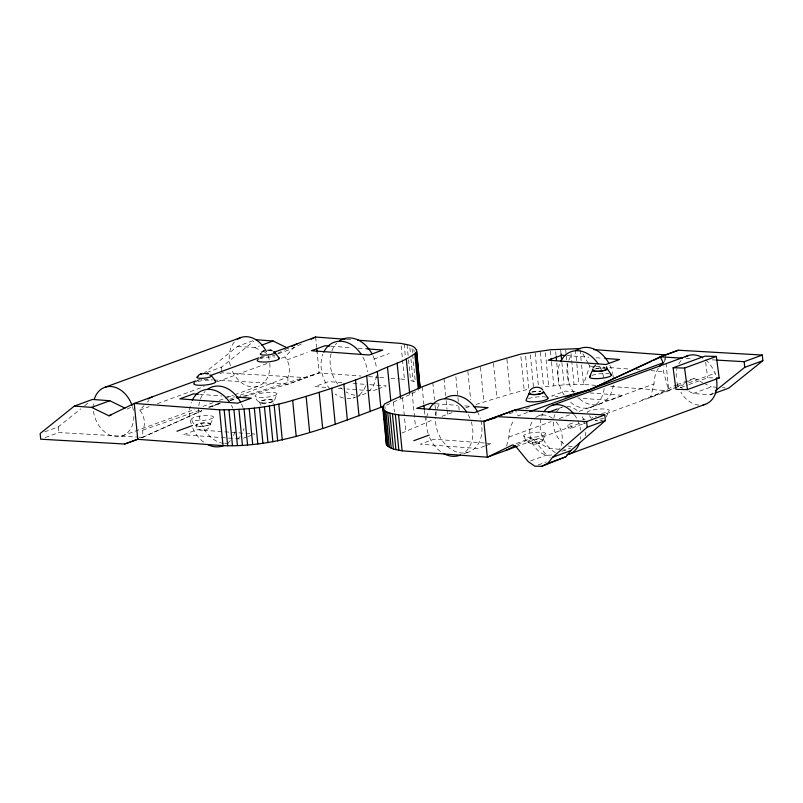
<?xml version="1.0" encoding="UTF-8"?>
<svg xmlns="http://www.w3.org/2000/svg" width="803" height="803" viewBox="0 0 803 803"><rect width="100%" height="100%" fill="white"/><g stroke="black" fill="none" stroke-linecap="round" stroke-linejoin="round"><path stroke-width="0.6" stroke-dasharray="4.01 3.01" d="M210.456 424.064A7.378 1.566 -5.6 0 1 198.983 426.313A7.378 1.566 -5.6 0 1 199.957 423.502A7.378 1.566 -5.6 0 1 210.456 424.064C210.366 431.572 196.755 432.656 195.862 425.078C200.077 422.81 205.909 422.107 210.426 423.753L210.396 424.165C204.072 427.136 193.914 428.752 191.566 419.467M606.135 413.716L668.738 390.8L663.479 371.598L663.981 366.83M664.482 362.063L664.854 358.489M542.667 440.295A7.378 1.566 -5.6 0 1 531.195 442.543A7.378 1.566 -5.6 0 1 532.168 439.733A7.378 1.566 -5.6 0 1 542.667 440.295L541.373 442.152L538.773 443.336M506.623 446.056L508.901 437.053A32.22 24.351 69.9 0 1 511.451 424.767L512.304 423A32.22 24.351 69.9 0 1 514.352 419.788M658.39 368.216A32.22 24.351 69.9 0 0 657.416 369.882L656.563 371.648A32.22 24.351 69.9 0 0 654.013 383.924L650.601 397.435L675.945 385.079L682.409 388.24M588.619 364.03L589.773 366.098L583.49 384.436L564.057 384.858L541.573 387.066M210.396 424.165L213.407 417.48A11.071 2.349 -5.6 0 0 198.391 416.366A11.071 2.349 -5.6 0 0 195.691 420.652A11.071 2.349 -5.6 0 0 213.407 417.48M276.894 394.243A11.071 2.349 -5.6 0 1 259.178 397.415A11.071 2.349 -5.6 0 1 261.878 393.119A11.071 2.349 -5.6 0 1 276.894 394.243L273 403.909M542.617 440.395L545.649 434.072A11.071 2.349 -5.6 0 0 530.642 432.947A11.071 2.349 -5.6 0 0 527.942 437.244A11.071 2.349 -5.6 0 0 545.649 434.072M606.104 417.159L609.136 410.835M139.08 437.163L142.783 437.384L142.783 430.187A16.05 12.135 69.9 0 0 139.802 410.102L143.998 405.666M147.361 402.122L149.037 400.346M281.401 358.268L284.914 356.984L294.149 347.227M44.687 431.873L58.288 426.895L80.752 408.857M84.656 405.716L88.561 402.584M203.4 373.776L237.578 346.324L253.457 340.512M206.803 372.532L221.538 367.132L253.768 341.255M688.884 391.392L693.2 393.49L710.535 394.785L713.465 392.436M411.929 393.54L418.363 390.308M127.055 409.149L132.565 406.469M277.677 353.35L286.49 349.044M301.326 344.015L290.315 349.395L277.838 353.952M517.604 444.651L530.833 438.207L548.278 448.054L558.928 449.268M610.671 386.464L668.738 390.8L676.457 387.036M677.551 386.504L686.364 382.198M687.468 381.666L694.083 378.444L702.705 382.65M409.781 394.614L391.021 403.186M401.791 433.108L433.128 419.718M142.783 437.384L201.944 410.714M141.208 437.786L201.874 410.694M386.504 405.073L389.887 403.658M219.129 403.287L207.415 407.543M229.618 399.292L235.44 397.073M240.107 395.287L287.896 377.069A16.05 12.135 69.9 0 0 284.914 356.984M441.911 416.345L452.159 412.591M237.578 346.324L254.912 347.619L259.449 345.963M196.865 380.522L200.379 379.237M260.062 357.385L262.4 356.532M194.798 381.887L201.834 379.317M260.493 357.847L265.181 356.12M45.239 437.535L58.84 432.556L137.845 437.093M219.831 373.626L222.09 372.793L306.033 377.621L319.162 372.913L361.169 376.055M272.167 356.03L276.704 354.374M139.802 410.102L149.167 406.679M157.358 403.678L204.163 386.544M217.041 381.826L267.359 363.408M286.862 359.925L307.268 352.457M121.986 436.039L194.697 409.42M202.908 406.408L213.457 402.544M219.329 400.406L224.017 398.679M225.191 398.258L233.402 395.247M234.576 394.815L258.024 386.233M244.564 396.541L287.896 384.256L306.033 377.621M373.776 359.182L389.204 353.541M243.429 438.207L246.832 436.962M247.966 436.551L254.772 434.062L251.078 433.781M377.209 389.234L372.672 390.9L346.856 388.973M378.343 388.823L386.273 385.922L366.61 384.446M352.989 398.147L355.257 397.314A29.51 22.313 69.9 0 1 347.107 398.679M356.391 396.903L362.063 394.825M527.481 412.491L518.186 415.894L516.128 411.949M539.305 415.573L544.916 413.525M558.386 408.586L561.759 407.352M508.901 437.053L551.029 421.625M559.219 418.624L570.923 414.348M579.114 411.347L654.013 383.924M463.993 453.675L467.396 452.43M484.801 446.016L478.006 448.506L420.23 444.189L433.841 439.211L484.229 442.975M485.935 445.605L491.607 443.527L485.464 443.065M589.834 407.613L598.897 404.29M516.088 443.597L530.833 438.207M677.08 384.667L694.083 378.444M568.885 424.385L573.352 422.749M641.788 400.055L684.015 384.587M688.713 382.87L715.694 372.993M516.048 446.739L581.553 422.709M680.653 387.638L687.699 385.049M688.884 384.627L707.694 377.741L714.58 377.892M570.321 428.571A2.218 1.676 69.9 0 0 570.622 424.978A2.218 1.676 69.9 0 0 567.862 425.881A2.218 1.676 69.9 0 0 570.321 428.571L584.835 423.251M693.2 393.49L711.338 386.855L716.286 387.227M710.535 394.785L713.927 393.54M530.582 460.892L546.452 455.09L550.185 457.63M561.729 451.346L570.712 448.064M538.251 464.927L546.181 462.016M213.829 380L287.896 384.256L319.162 372.913L317.105 351.885M142.783 430.187L201.533 409.6M465.76 407.844L471.271 405.977M475.848 404.491L510.327 393.912L528.816 389.094L525.553 355.689M600.323 420.561L602.401 420.049M523.807 436.059C526.035 442.985 532.54 445.615 538.913 443.286M601.708 420.27L602.26 420.089M538.221 443.507L539.616 443.065M219.219 403.608L208.74 407.623L220.484 403.367M229.929 400.316L235.881 398.489M243.018 396.301L319.162 372.913M531.837 392.045L540.921 391.191A7.378 1.566 -5.6 0 0 530.602 392.416M508.931 413.816L516.108 411.678M525.664 408.817L530.452 407.392M230.11 400.637L236.132 398.93M597.954 420.792L595.073 420.611L595.956 420.712M686.133 358.349L692.306 358.7M712.06 359.834L715.764 360.045M203.952 379.428L212.594 379.929M566.757 355.558L588.88 357.215M596.258 357.767L602.401 358.218M346.545 339.338L352.718 339.799M331.137 346.183L352.035 347.749M358.188 348.201L366.79 348.843M589.773 366.098L594.772 366.469M596.017 366.559L604.769 367.212M609.758 367.583L629.753 369.079M635.996 369.541L639.74 369.822M650.982 370.665L663.479 371.598M722.479 387.688L724.958 387.869M595.836 385.36L583.49 384.436L581.312 362.163M575.179 391.804L565.342 391.071L551.741 396.05L557.884 396.511M589.934 392.908L623.118 395.387L609.507 400.366L577.558 397.977M368.587 376.607L378.464 377.34M379.699 377.43L385.882 377.892M390.82 378.263L399.472 378.906M400.707 379.006L407.653 379.829M342.028 382.619L328.507 381.606L314.896 386.584L327.192 387.508M353.089 383.443L365.385 384.356M338.254 388.331L341.948 388.602M435.246 403.698L457.369 405.354M464.746 405.906L470.889 406.368M199.636 394.323L221.758 395.979M226.677 396.351L235.279 396.993M249.853 433.69L196.996 429.746L183.395 434.724L220.263 437.484M221.498 437.575L239.936 438.95M531.586 443.848L533.041 444.019M563.666 449.8L566.025 450.071M595.806 420.692L596.529 420.772M605.613 368.105L598.988 368.135L594.09 369.179A7.378 1.566 -5.6 0 1 605.442 368.065M412.652 354.755L415.312 381.967L410.564 380.461L408.265 356.954M703.789 383.172L711.338 386.855M254.912 347.619L260.302 350.249M264.619 352.346L266.777 353.4M261.105 405.324L259.349 401.841C263.565 399.573 269.396 398.86 273.903 400.516L273.883 400.928C267.56 403.899 257.402 405.515 255.043 396.23M534.186 440.104L546.452 455.09M589.422 415.653L591.54 418.483M582.858 353.711L588.047 362.996M705.636 362.163L707.694 377.741M665.356 356.161L668.738 390.8M580.097 349.797L581.181 360.928M575.45 349.757L578.843 384.396M571.013 353.521L574.035 384.456M565.703 349.967L566.195 354.916M566.316 356.151L566.918 362.344M567.038 363.578L569.096 384.607M560.675 350.218L561.036 353.932M561.879 362.595L564.057 384.858M555.686 351.804L556.047 355.518M556.78 362.936L558.958 385.209M550.426 351.001L551.039 357.194M551.52 362.143L553.819 385.641M545.418 352.768L548.68 386.173M540.198 352.146L543.581 386.785M535.159 352.838L538.311 384.998M530.351 354.846L533.624 388.25M520.916 356.592L524.188 389.997M506.934 359.272L510.327 393.912M493.484 363.237L496.876 397.876M480.465 367.262L483.848 401.901M467.888 371.337L470.668 399.794M455.883 376.687L457.82 396.481M457.941 397.726L458.302 401.43M458.784 406.378L459.155 410.092M443.989 378.374L445.685 395.698M446.167 400.647L447.02 409.299M447.141 410.544L447.502 414.248M432.817 382.569L434.513 399.894M434.995 404.842L436.089 415.974M422.147 386.795L423.843 404.12M424.446 410.303L424.928 415.251M425.048 416.486L425.66 422.669M413.846 349.425L414.097 351.905M412.049 348.572L412.531 353.521M409.861 347.779L410.463 353.962M410.945 358.911L413.123 381.184M412.1 392.286L415.492 426.925M407.061 344.587L408.145 355.719M404.15 343.955L405.475 357.556M401.149 345.872L404.411 379.277M402.574 397.796L405.846 431.201M393.46 402.092L394.424 411.989M384.878 406.398L385.119 408.868M315.649 337.039L316.623 346.936M221.538 367.132L221.979 371.659M58.288 426.895L58.84 432.556M287.896 377.069L287.896 384.256M480.887 420.611A29.51 22.313 69.9 0 1 461.655 452.972A29.51 22.313 69.9 0 1 435.457 417.57M435.658 415.171A29.51 22.313 69.9 0 1 436.28 411.688M437.284 408.416A29.51 22.313 69.9 0 1 440.375 402.745M477.313 411.407A29.51 22.313 69.9 0 1 480.294 418.504M440.506 451.577A29.51 22.313 69.9 0 1 429.143 436.461M428.039 433.339A29.51 22.313 69.9 0 1 426.584 418.483M426.744 417.309A29.51 22.313 69.9 0 1 428.22 411.738M468.239 414.719A29.51 22.313 69.9 0 1 470.116 418.704M471.231 421.816A29.51 22.313 69.9 0 1 463.612 453.304M528.354 398.659A11.071 2.349 -5.6 0 1 545.829 397.073M591.841 375.423A11.071 2.349 -5.6 0 1 609.316 373.827M603.615 418.363A7.378 1.566 -5.6 0 1 598.265 419.236M592.082 417.63A7.378 1.566 -5.6 0 1 593.056 417.179M595.234 416.576A7.378 1.566 -5.6 0 1 596.549 416.335M587.294 412.822A11.071 2.349 -5.6 0 1 596.599 409.339A11.071 2.349 -5.6 0 1 609.075 410.082A11.071 2.349 -5.6 0 1 600.493 413.615M604.187 388.532A29.51 22.313 69.9 0 1 569.297 401.159M564.208 395.096A29.51 22.313 69.9 0 1 559.721 363.598M599.751 366.58A29.51 22.313 69.9 0 1 602.029 371.598M602.732 373.676A29.51 22.313 69.9 0 1 604.247 381.164M613.261 385.219A29.51 22.313 69.9 0 1 578.371 397.836M573.894 392.667A29.51 22.313 69.9 0 1 567.781 363.538M568.795 360.276A29.51 22.313 69.9 0 1 571.887 354.605M609.808 365.214A29.51 22.313 69.9 0 1 612.639 373.546M612.86 374.62A29.51 22.313 69.9 0 1 613.321 377.842M698.881 405.093A25.826 19.523 69.9 0 1 680.854 392.235M678.043 386.133A25.826 19.523 69.9 0 1 676.487 379.608M676.267 377.42A25.826 19.523 69.9 0 1 676.859 369.41M678.856 363.859A25.826 19.523 69.9 0 1 682.058 359.413M705.666 359.864A25.826 19.523 69.9 0 1 715.774 376.005M555.425 452.621A25.826 19.523 69.9 0 1 542.808 413.665M574.426 414.79A25.826 19.523 69.9 0 1 577.317 419.507M577.809 420.521A25.826 19.523 69.9 0 1 580.619 430.177M580.81 436.681A25.826 19.523 69.9 0 1 580.489 439.171M551.761 454.91A20.657 15.618 69.9 0 1 533.092 444.28A20.657 15.618 69.9 0 1 532.78 420.621M535.691 417.5A20.657 15.618 69.9 0 1 554.632 420.21M556.198 421.896A20.657 15.618 69.9 0 1 559.259 449.59M572.248 446.598A20.657 15.618 69.9 0 1 568.002 445.826M563.857 443.728A20.657 15.618 69.9 0 1 553.387 420.923M553.739 418.443A20.657 15.618 69.9 0 1 555.234 413.946M556.359 411.989A20.657 15.618 69.9 0 1 562.883 406.94M566.948 406.348A20.657 15.618 69.9 0 1 578.22 411.578M582.205 416.717A20.657 15.618 69.9 0 1 583.661 419.598M584.443 421.605A20.657 15.618 69.9 0 1 585.066 423.673M585.819 432.024A20.657 15.618 69.9 0 1 584.855 436.842M585.216 423.051A2.218 1.676 69.9 0 1 583.098 422.659M582.697 419.608A2.218 1.676 69.9 0 1 585.136 419.668M203.671 442.112A29.51 22.313 69.9 0 1 191.907 425.961M191.194 423.874A29.51 22.313 69.9 0 1 191.375 402.273M231.394 405.254A29.51 22.313 69.9 0 1 232.85 408.215M234.918 431.813A29.51 22.313 69.9 0 1 232.83 436.952M230.341 440.596A29.51 22.313 69.9 0 1 226.777 443.838M228.253 443.417A29.51 22.313 69.9 0 1 224.669 443.497M223.465 443.366A29.51 22.313 69.9 0 1 199.736 401.099M200.449 398.95A29.51 22.313 69.9 0 1 205.136 391.402M241.462 403.889A29.51 22.313 69.9 0 1 243.118 407.994M243.992 428.491A29.51 22.313 69.9 0 1 243.279 430.639M240.187 436.31A29.51 22.313 69.9 0 1 235.841 440.516M198.16 381.455A11.071 2.349 -5.6 0 1 211.57 380.231M259.59 358.831A11.071 2.349 -5.6 0 1 275.058 356.994M376.416 375.744A29.51 22.313 69.9 0 1 358.57 395.377M354.966 395.227A29.51 22.313 69.9 0 1 346.143 391.934M342.419 389.184A29.51 22.313 69.9 0 1 340.663 387.528M337.692 384.075A29.51 22.313 69.9 0 1 336.638 343.262M372.963 355.749A29.51 22.313 69.9 0 1 376.477 368.376M343.453 398.047A29.51 22.313 69.9 0 1 335.172 393.972M329.943 389.053A29.51 22.313 69.9 0 1 322.886 354.133M362.906 357.114A29.51 22.313 69.9 0 1 367.403 371.699M365.716 385.821A29.51 22.313 69.9 0 1 358.289 395.688M269.798 363.307A25.826 19.523 69.9 0 1 255.535 386.825A25.826 19.523 69.9 0 1 231.435 369.029M230.381 365.827A25.826 19.523 69.9 0 1 235.058 341.255M268.122 355.699A25.826 19.523 69.9 0 1 269.306 360.035M133.91 416.386A25.826 19.523 69.9 0 1 114.247 436.531A25.826 19.523 69.9 0 1 93.238 409.068M93.188 407.964A25.826 19.523 69.9 0 1 93.821 401.048M132.425 406.559A25.826 19.523 69.9 0 1 133.469 410.925M262.471 403.066A7.378 1.566 -5.6 0 0 273.943 400.817A7.378 1.566 -5.6 0 0 263.444 400.265A7.378 1.566 -5.6 0 0 262.471 403.066"/><path stroke-width="1.2" d="M529.538 392.938L529.097 393.721C533.604 395.367 539.435 394.664 543.651 392.396L543.25 391.663M593.026 369.701L592.574 370.484C597.091 372.13 602.923 371.428 607.138 369.149L606.687 368.386M517.192 446.277L487.351 457.198L402.092 450.834C396.742 449.61 389.686 449.379 386.384 444.33L382.69 407.372L384.637 403.919L393.219 399.613L422.147 386.795L455.642 374.218L493.363 362.002L520.675 354.123L550.306 349.767L579.977 348.552M416.616 349.907L420.079 387.99L416.566 352.105C416.837 344.858 405.997 344.798 400.908 343.403L357.656 340.171M529.117 393.309L526.106 399.994A11.071 2.349 -5.6 0 0 538.331 401.53A11.071 2.349 -5.6 0 0 547.234 397.475M589.593 376.758L592.604 370.063M383.111 406.489C331.759 425.801 278.912 447.532 223.023 445.675L137.765 439.311L124.646 444.019L40.702 439.191L40.15 433.53L74.328 406.087L91.662 407.382L108.917 415.793L134.262 403.437L219.51 409.801C244.142 409.861 269.095 407.753 292.673 400.326C321.31 392.025 349.696 382.75 377.34 371.558C390.158 365.094 405.856 361.571 416.566 352.105M529.418 391.312C531.857 386.504 539.586 385.741 542.918 389.987M592.905 368.075L595.505 365.265M651.584 361.209L590.195 389.525L515.104 409.972L483.838 421.324L487.351 457.198L512.685 444.842L516.048 446.739L528.314 461.725L534.848 466.172L541.734 466.322L547.776 463.401L552.625 457.248L587.204 427.226L605.342 420.591L604.789 414.93L515.104 409.972L483.838 421.324L398.589 414.96C393.279 413.565 384.627 413.625 382.69 407.372M541.734 466.322L565.914 456.766L570.762 450.613L605.342 420.591M715.413 390.87L744.712 367.342L762.85 360.698L762.298 355.046L678.354 350.218L660.217 356.853L590.195 389.525L573.472 394.534M762.85 360.698L728.672 388.15L715.061 393.129M198.14 375.322L200.74 374.148M261.627 352.085L264.227 350.901M147.993 398.95L152.399 396.792M292.001 346.364L297.511 343.674M311.243 339.187L315.649 337.039L345.3 339.247M505.488 450.553L515.406 445.725M653.863 360.166L665.235 354.916L593.568 349.566M105.103 387.237L241.141 337.431M74.328 406.087L92.465 399.442L109.8 400.737L124.907 408.105M91.662 407.382L109.8 400.737M261.718 345.129L273.05 340.984L288.157 348.341M195.701 380.943L134.262 403.437L137.765 439.311M210.908 375.382L258.897 357.817M274.104 352.246L315.649 337.039M108.917 415.793L111.185 414.96M124.646 444.019L138.246 439.04M176.961 431.231L192.389 425.58M413.796 440.696L429.224 435.055M659.464 366.66A32.22 24.351 69.9 0 1 663.298 362.765L660.217 356.853L678.354 350.218M529.799 411.638L663.298 362.765M552.093 405.395L688.131 355.599M548.288 412.29L557.272 408.998M673.105 367.794L704.853 356.171L716.336 356.432L719.177 377.992L687.428 389.606L675.945 389.355L673.105 367.794L684.588 368.045L716.336 356.432M716.999 360.115L744.16 361.681L762.298 355.046M496.967 416.616L586.652 421.565L604.789 414.93M552.625 457.248L570.762 450.613M568.976 454.197L705.014 404.391M547.776 463.401L565.914 456.766M200.599 374.188L204.263 373.485L208.509 373.746M263.384 351.172L264.087 350.951M199.897 374.409L201.292 373.967M237.066 398.127L240.639 397.033M483.838 421.324L495.792 417.751M565.101 397.033L571.084 395.247M267.75 350.238L271.996 350.509M716.878 377.942L719.177 377.992M660.217 356.853L682.44 358.128M565.523 355.468L561.839 355.197L548.228 360.176L606.004 364.492L619.605 359.503L604.86 358.409M255.725 339.689L273.05 340.984M329.913 346.093L324.994 345.732L311.393 350.71L369.159 355.016L382.77 350.038L366.79 348.843M434.011 403.608L430.328 403.337L416.727 408.315L474.493 412.632L488.104 407.653L473.348 406.549M198.401 394.233L193.493 393.871L179.882 398.85L237.658 403.166L251.259 398.178L236.504 397.084M270.531 350.289L271.414 350.389M269.959 350.218L270.671 350.299M207.044 373.525L207.927 373.626M206.471 373.465L207.194 373.546M274.947 352.507L279.193 358.178M211.46 375.754L215.706 381.415M607.158 368.738L611.434 374.77M543.671 391.984L547.957 398.007M419.537 384.747L420.31 386.865M606.406 366.75L606.917 367.704M386.384 444.33L386.072 438.418M684.588 368.045L687.428 389.606M744.16 361.681L744.712 367.342M586.652 421.565L587.204 427.226M561.036 353.932L561.638 360.115M556.168 356.753L556.539 360.467M551.159 358.429L551.4 360.898M423.964 405.354L424.325 409.068M416.386 352.577L416.627 355.056M417.118 360.005L417.48 363.709M417.961 368.657L418.202 371.137M418.805 377.32L419.046 379.799M415.914 353.26L419.307 387.899M414.86 354.434L418.243 389.074M406.278 358.74L409.66 393.38M397.154 363.036L400.546 397.676M398.589 414.96L402.092 450.834M395.347 414.408L398.85 450.282M392.436 413.766L395.939 449.65M387.508 367.312L390.78 400.707M389.877 413.053L393.39 448.927M387.688 412.26L391.202 448.144M385.882 411.397L389.395 447.281M384.476 410.474L387.979 446.358M383.463 409.49L386.976 445.364M382.921 406.248L383.412 411.196M383.774 414.91L384.256 419.859M384.496 422.328L384.978 427.276M385.35 430.99L385.831 435.939M377.34 371.558L380.853 407.442M366.67 375.784L370.183 411.668M355.498 379.98L359.011 415.864M343.845 384.145L347.358 420.019M331.729 388.261L335.232 424.135M316.743 348.171L317.105 351.885M319.152 392.336L322.655 428.21M306.124 396.351L309.637 432.235M292.673 400.326L296.187 436.2M278.812 404.24L282.325 440.114M274.184 405.144L277.687 441.018M269.376 405.987L272.89 441.861M264.448 406.76L267.961 442.634M259.419 407.452L262.922 443.326M254.32 408.065L257.823 443.939M249.181 408.586L252.694 444.471M244.042 409.028L247.555 444.902M238.943 409.369L242.446 445.253M233.904 409.62L237.417 445.504M228.965 409.781L232.479 445.655M224.157 409.841L227.671 445.715M219.51 409.801L223.023 445.675M460.531 455A29.51 22.313 69.9 0 1 443.386 453.434M429.093 409.711A29.51 22.313 69.9 0 1 466.563 411.929M444.711 398.539A29.51 22.313 69.9 0 1 477.313 411.407M543.36 391.713A7.378 1.566 -5.6 0 1 535.822 394.474A7.378 1.566 -5.6 0 1 529.829 392.747M610.722 374.238A11.071 2.349 -5.6 0 1 600.383 378.434A11.071 2.349 -5.6 0 1 590.376 376.085M606.847 368.467A7.378 1.566 -5.6 0 1 600.032 371.167A7.378 1.566 -5.6 0 1 592.795 369.852M576.223 350.399A29.51 22.313 69.9 0 1 608.815 363.267M560.594 361.571A29.51 22.313 69.9 0 1 598.064 363.789M716.296 378.193A25.826 19.523 69.9 0 1 703.037 404.903M685.33 356.853A25.826 19.523 69.9 0 1 702.705 357.757M579.605 442.704A25.826 19.523 69.9 0 1 566.998 454.699M543.952 411.738A25.826 19.523 69.9 0 1 573.764 413.916M223.686 445.535A29.51 22.313 69.9 0 1 207.535 444.501M192.248 400.245A29.51 22.313 69.9 0 1 229.718 402.464M207.877 389.074A29.51 22.313 69.9 0 1 240.468 401.942M214.993 380.883A11.071 2.349 -5.6 0 1 204.645 385.089A11.071 2.349 -5.6 0 1 194.637 382.74M209.744 375.071A7.378 1.566 -5.6 0 1 209.302 377.259A7.378 1.566 -5.6 0 1 199.264 378.253A7.378 1.566 -5.6 0 1 198.391 376.185M278.48 357.646A11.071 2.349 -5.6 0 1 268.132 361.852A11.071 2.349 -5.6 0 1 258.124 359.503M273.231 351.834A7.378 1.566 -5.6 0 1 273.12 353.922A7.378 1.566 -5.6 0 1 263.504 355.067A7.378 1.566 -5.6 0 1 261.105 353.28M339.388 340.934A29.51 22.313 69.9 0 1 371.98 353.792M323.76 352.105A29.51 22.313 69.9 0 1 361.23 354.324M237.467 339.247A25.826 19.523 69.9 0 1 266.375 351.543M94.463 398.72A25.826 19.523 69.9 0 1 112.832 386.745A25.826 19.523 69.9 0 1 132.073 405.495"/></g></svg>
